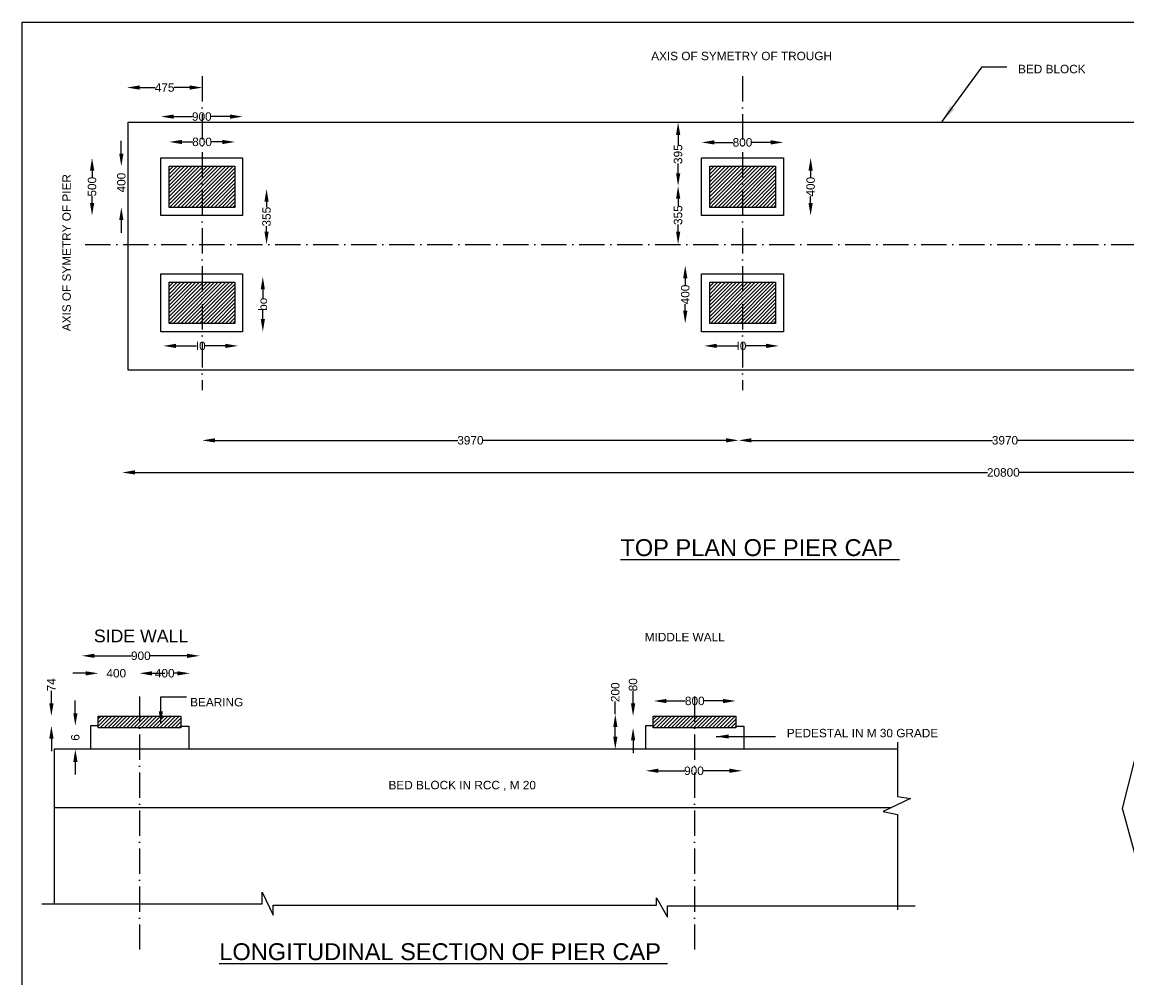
# Model space of a CAD drawing. Header units: millimetres. Extents: x 5124 to 2533260, y 2311 to 44414494.
# Drawn here: x 2505636 to 2518746, y 44403142 to 44414494 of the extents above; entities that cross this region are included whole.
import ezdxf

# ---------------------------------------------------------------- set-up
doc = ezdxf.new("R2010")
doc.units = ezdxf.units.MM
doc.header["$MEASUREMENT"] = 0
doc.linetypes.add('ACAD_ISO10W100', pattern=[18, 12, -3, 0, -3])
for name, color, linetype in [('DIMENSION', 7, 'Continuous'), ('DRAWING', 2, 'Continuous'), ('TEXT', 7, 'Continuous')]:
    doc.layers.add(name, color=color, linetype=linetype)
doc.styles.get("Standard").update_dxf_attribs({"font": 'arial.ttf', "height": 100})
doc.dimstyles.get("Standard").update_dxf_attribs({"dimtxt": 100, "dimasz": 150, "dimexe": 0.18, "dimexo": 0.0625, "dimgap": 0.09, "dimtad": 0, "dimdec": 0, "dimzin": 0, "dimdsep": 46, "dimtxsty": 'Standard', "dimcen": 0.09, "dimse1": 1, "dimse2": 1, "dimadec": 0, "dimazin": 0, "dimtfac": 1, "dimtdec": 0, "dimtofl": 0, "dimtmove": 0, "dimatfit": 3, "dimfxl": 1, "dimtolj": 1, "dimtzin": 0, "dimarcsym": 0})

# ---------------------------------------------------------------- blocks, each defined once
blk = doc.blocks.new('*D53')
at = {"layer": 'Defpoints', "color": 0, "transparency": 16777216}
for p in [(2506878, 44413732), (2507772, 44413732), (2507772, 44413718)]:
    blk.add_point(p, dxfattribs=at)
at = {"layer": 'DIMENSION', "color": 0, "lineweight": -2, "transparency": 16777216}
for p, q in [((2507028, 44413718), (2507212, 44413718)), ((2507622, 44413718), (2507437, 44413718))]:
    blk.add_line(p, q, dxfattribs=at)
at = {"layer": 'DIMENSION', "color": 0, "transparency": 16777216}
for points in [[(2507028, 44413744), (2507028, 44413694), (2506878, 44413718)], [(2507622, 44413744), (2507622, 44413694), (2507772, 44413718)]]:
    blk.add_solid(points, dxfattribs=at)
at = {"layer": 'DIMENSION', "color": 0, "transparency": 16777216, "insert": (2507324, 44413718), "char_height": 100, "attachment_point": 5}
blk.add_mtext('\\A1;475', dxfattribs=at)
blk = doc.blocks.new('*D54')
at = {"layer": 'Defpoints', "color": 0, "transparency": 16777216}
for p in [(2508248, 44413374), (2507280, 44412885), (2508248, 44412885)]:
    blk.add_point(p, dxfattribs=at)
at = {"layer": 'DIMENSION', "color": 0, "lineweight": -2, "transparency": 16777216}
for p, q in [((2507430, 44413374), (2507654, 44413374)), ((2508098, 44413374), (2507874, 44413374))]:
    blk.add_line(p, q, dxfattribs=at)
at = {"layer": 'DIMENSION', "color": 0, "transparency": 16777216}
for points in [[(2507430, 44413399), (2507430, 44413349), (2507280, 44413374)], [(2508098, 44413399), (2508098, 44413349), (2508248, 44413374)]]:
    blk.add_solid(points, dxfattribs=at)
at = {"layer": 'DIMENSION', "color": 0, "transparency": 16777216, "insert": (2507764, 44413374), "char_height": 100, "attachment_point": 5}
blk.add_mtext('\\A1;900', dxfattribs=at)
blk = doc.blocks.new('*D55')
at = {"layer": 'Defpoints', "color": 0, "transparency": 16777216}
for p in [(2508157, 44413074), (2507378, 44412786), (2508157, 44412786)]:
    blk.add_point(p, dxfattribs=at)
at = {"layer": 'DIMENSION', "color": 0, "lineweight": -2, "transparency": 16777216}
for p, q in [((2507528, 44413074), (2507657, 44413074)), ((2508007, 44413074), (2507877, 44413074))]:
    blk.add_line(p, q, dxfattribs=at)
at = {"layer": 'DIMENSION', "color": 0, "transparency": 16777216}
for points in [[(2507528, 44413098), (2507528, 44413048), (2507378, 44413074)], [(2508007, 44413098), (2508007, 44413048), (2508157, 44413074)]]:
    blk.add_solid(points, dxfattribs=at)
at = {"layer": 'DIMENSION', "color": 0, "transparency": 16777216, "insert": (2507767, 44413074), "char_height": 100, "attachment_point": 5}
blk.add_mtext('\\A1;800', dxfattribs=at)
blk = doc.blocks.new('*D56')
at = {"layer": 'Defpoints', "color": 0, "transparency": 16777216}
for p in [(2506811, 44412786), (2507378, 44412786), (2507378, 44412298)]:
    blk.add_point(p, dxfattribs=at)
at = {"layer": 'DIMENSION', "color": 0, "lineweight": -2, "transparency": 16777216}
for p, q in [((2506811, 44412936), (2506811, 44413086)), ((2506811, 44412148), (2506811, 44411998))]:
    blk.add_line(p, q, dxfattribs=at)
at = {"layer": 'DIMENSION', "color": 0, "transparency": 16777216}
for points in [[(2506786, 44412936), (2506836, 44412936), (2506811, 44412786)], [(2506786, 44412148), (2506836, 44412148), (2506811, 44412298)]]:
    blk.add_solid(points, dxfattribs=at)
at = {"layer": 'DIMENSION', "color": 0, "transparency": 16777216, "insert": (2506811, 44412592), "char_height": 100, "attachment_point": 5, "rotation": 90}
blk.add_mtext('\\A1;400', dxfattribs=at)
blk = doc.blocks.new('*D57')
at = {"layer": 'Defpoints', "color": 0, "transparency": 16777216}
for p in [(2506464, 44412885), (2507280, 44412885), (2507280, 44412201)]:
    blk.add_point(p, dxfattribs=at)
at = {"layer": 'DIMENSION', "color": 0, "lineweight": -2, "transparency": 16777216}
for p, q in [((2506464, 44412735), (2506464, 44412653)), ((2506464, 44412351), (2506464, 44412433))]:
    blk.add_line(p, q, dxfattribs=at)
at = {"layer": 'DIMENSION', "color": 0, "transparency": 16777216}
for points in [[(2506440, 44412735), (2506490, 44412735), (2506464, 44412885)], [(2506440, 44412351), (2506490, 44412351), (2506464, 44412201)]]:
    blk.add_solid(points, dxfattribs=at)
at = {"layer": 'DIMENSION', "color": 0, "transparency": 16777216, "insert": (2506464, 44412543), "char_height": 100, "attachment_point": 5, "rotation": 90}
blk.add_mtext('\\A1;500', dxfattribs=at)
blk = doc.blocks.new('*D58')
at = {"layer": 'Defpoints', "color": 0, "transparency": 16777216}
for p in [(2508531, 44412516), (2508548, 44412516), (2508548, 44411860)]:
    blk.add_point(p, dxfattribs=at)
at = {"layer": 'DIMENSION', "color": 0, "lineweight": -2, "transparency": 16777216}
for p, q in [((2508531, 44412366), (2508531, 44412299)), ((2508531, 44412010), (2508531, 44412077))]:
    blk.add_line(p, q, dxfattribs=at)
at = {"layer": 'DIMENSION', "color": 0, "transparency": 16777216}
for points in [[(2508506, 44412366), (2508556, 44412366), (2508531, 44412516)], [(2508506, 44412010), (2508556, 44412010), (2508531, 44411860)]]:
    blk.add_solid(points, dxfattribs=at)
at = {"layer": 'DIMENSION', "color": 0, "transparency": 16777216, "insert": (2508531, 44412188), "char_height": 100, "attachment_point": 5, "rotation": 90}
blk.add_mtext('\\A1;355', dxfattribs=at)
blk = doc.blocks.new('*D59')
at = {"layer": 'Defpoints', "color": 0, "transparency": 16777216}
for p in [(2508248, 44411476), (2508487, 44411476), (2508248, 44410825)]:
    blk.add_point(p, dxfattribs=at)
at = {"layer": 'DIMENSION', "color": 0, "lineweight": -2, "transparency": 16777216}
for p, q in [((2508487, 44411326), (2508487, 44411221)), ((2508487, 44410975), (2508487, 44411080))]:
    blk.add_line(p, q, dxfattribs=at)
at = {"layer": 'DIMENSION', "color": 0, "transparency": 16777216}
for points in [[(2508462, 44411326), (2508512, 44411326), (2508487, 44411476)], [(2508462, 44410975), (2508512, 44410975), (2508487, 44410825)]]:
    blk.add_solid(points, dxfattribs=at)
at = {"layer": 'DIMENSION', "color": 0, "transparency": 16777216, "insert": (2508487, 44411150), "char_height": 100, "attachment_point": 5, "rotation": 90}
blk.add_mtext('\\A1;bo', dxfattribs=at)
blk = doc.blocks.new('*D60')
at = {"layer": 'Defpoints', "color": 0, "transparency": 16777216}
for p in [(2507309.5, 44410704), (2508193, 44410704), (2508193, 44410656.5)]:
    blk.add_point(p, dxfattribs=at)
at = {"layer": 'DIMENSION', "color": 0, "lineweight": -2, "transparency": 16777216}
for p, q in [((2507459.5, 44410656.5), (2507702.763, 44410656.5)), ((2508043, 44410656.5), (2507799.737, 44410656.5))]:
    blk.add_line(p, q, dxfattribs=at)
at = {"layer": 'DIMENSION', "color": 0, "transparency": 16777216}
for points in [[(2507459.5, 44410681.5), (2507459.5, 44410631.5), (2507309.5, 44410656.5)], [(2508043, 44410681.5), (2508043, 44410631.5), (2508193, 44410656.5)]]:
    blk.add_solid(points, dxfattribs=at)
at = {"layer": 'DIMENSION', "color": 0, "transparency": 16777216, "insert": (2507751.25, 44410656.5), "char_height": 100, "attachment_point": 5}
blk.add_mtext('\\A1;I0', dxfattribs=at)
blk = doc.blocks.new('*D61')
at = {"layer": 'Defpoints', "color": 0, "transparency": 16777216}
for p in [(2514654, 44413068), (2513685, 44412885), (2514654, 44412885)]:
    blk.add_point(p, dxfattribs=at)
at = {"layer": 'DIMENSION', "color": 0, "lineweight": -2, "transparency": 16777216}
for p, q in [((2513835, 44413068), (2514059, 44413068)), ((2514504, 44413068), (2514280, 44413068))]:
    blk.add_line(p, q, dxfattribs=at)
at = {"layer": 'DIMENSION', "color": 0, "transparency": 16777216}
for points in [[(2513835, 44413094), (2513835, 44413044), (2513685, 44413068)], [(2514504, 44413094), (2514504, 44413044), (2514654, 44413068)]]:
    blk.add_solid(points, dxfattribs=at)
at = {"layer": 'DIMENSION', "color": 0, "transparency": 16777216, "insert": (2514169, 44413068), "char_height": 100, "attachment_point": 5}
blk.add_mtext('\\A1;800', dxfattribs=at)
blk = doc.blocks.new('*D62')
at = {"layer": 'Defpoints', "color": 0, "transparency": 16777216}
for p in [(2513406, 44413307), (2513406, 44413307), (2513406, 44412552)]:
    blk.add_point(p, dxfattribs=at)
at = {"layer": 'DIMENSION', "color": 0, "lineweight": -2, "transparency": 16777216}
for p, q in [((2513406, 44413157), (2513406, 44413040)), ((2513406, 44412702), (2513406, 44412818))]:
    blk.add_line(p, q, dxfattribs=at)
at = {"layer": 'DIMENSION', "color": 0, "transparency": 16777216}
for points in [[(2513382, 44413157), (2513432, 44413157), (2513406, 44413307)], [(2513382, 44412702), (2513432, 44412702), (2513406, 44412552)]]:
    blk.add_solid(points, dxfattribs=at)
at = {"layer": 'DIMENSION', "color": 0, "transparency": 16777216, "insert": (2513406, 44412929), "char_height": 100, "attachment_point": 5, "rotation": 90}
blk.add_mtext('\\A1;395', dxfattribs=at)
blk = doc.blocks.new('*D63')
at = {"layer": 'Defpoints', "color": 0, "transparency": 16777216}
for p in [(2513406, 44412552), (2513406, 44411860), (2513406, 44411860)]:
    blk.add_point(p, dxfattribs=at)
at = {"layer": 'DIMENSION', "color": 0, "lineweight": -2, "transparency": 16777216}
for p, q in [((2513406, 44412402), (2513406, 44412317)), ((2513406, 44412010), (2513406, 44412095))]:
    blk.add_line(p, q, dxfattribs=at)
at = {"layer": 'DIMENSION', "color": 0, "transparency": 16777216}
for points in [[(2513382, 44412402), (2513432, 44412402), (2513406, 44412552)], [(2513382, 44412010), (2513432, 44412010), (2513406, 44411860)]]:
    blk.add_solid(points, dxfattribs=at)
at = {"layer": 'DIMENSION', "color": 0, "transparency": 16777216, "insert": (2513406, 44412206), "char_height": 100, "attachment_point": 5, "rotation": 90}
blk.add_mtext('\\A1;355', dxfattribs=at)
blk = doc.blocks.new('*D64')
at = {"layer": 'Defpoints', "color": 0, "transparency": 16777216}
for p in [(2514654, 44412885), (2514976, 44412885), (2514654, 44412201)]:
    blk.add_point(p, dxfattribs=at)
at = {"layer": 'DIMENSION', "color": 0, "lineweight": -2, "transparency": 16777216}
for p, q in [((2514976, 44412735), (2514976, 44412655)), ((2514976, 44412351), (2514976, 44412431))]:
    blk.add_line(p, q, dxfattribs=at)
at = {"layer": 'DIMENSION', "color": 0, "transparency": 16777216}
for points in [[(2514951, 44412735), (2515001, 44412735), (2514976, 44412885)], [(2514951, 44412351), (2515001, 44412351), (2514976, 44412201)]]:
    blk.add_solid(points, dxfattribs=at)
at = {"layer": 'DIMENSION', "color": 0, "transparency": 16777216, "insert": (2514976, 44412543), "char_height": 100, "attachment_point": 5, "rotation": 90}
blk.add_mtext('\\A1;400', dxfattribs=at)
blk = doc.blocks.new('*D68')
at = {"layer": 'Defpoints', "color": 0, "transparency": 16777216}
for p in [(2513168, 44411608), (2513491, 44411608), (2513168, 44410923)]:
    blk.add_point(p, dxfattribs=at)
at = {"layer": 'DIMENSION', "color": 0, "lineweight": -2, "transparency": 16777216}
for p, q in [((2513491, 44411458), (2513491, 44411378)), ((2513491, 44411073), (2513491, 44411153))]:
    blk.add_line(p, q, dxfattribs=at)
at = {"layer": 'DIMENSION', "color": 0, "transparency": 16777216}
for points in [[(2513466, 44411458), (2513516, 44411458), (2513491, 44411608)], [(2513466, 44411073), (2513516, 44411073), (2513491, 44410923)]]:
    blk.add_solid(points, dxfattribs=at)
at = {"layer": 'DIMENSION', "color": 0, "transparency": 16777216, "insert": (2513491, 44411266), "char_height": 100, "attachment_point": 5, "rotation": 90}
blk.add_mtext('\\A1;400', dxfattribs=at)
blk = doc.blocks.new('*D69')
at = {"layer": 'Defpoints', "color": 0, "transparency": 16777216}
for p in [(2513715, 44410704), (2514598, 44410704), (2514598, 44410656)]:
    blk.add_point(p, dxfattribs=at)
at = {"layer": 'DIMENSION', "color": 0, "lineweight": -2, "transparency": 16777216}
for p, q in [((2513865, 44410656), (2514108, 44410656)), ((2514448, 44410656), (2514205, 44410656))]:
    blk.add_line(p, q, dxfattribs=at)
at = {"layer": 'DIMENSION', "color": 0, "transparency": 16777216}
for points in [[(2513865, 44410682), (2513865, 44410632), (2513715, 44410656)], [(2514448, 44410682), (2514448, 44410632), (2514598, 44410656)]]:
    blk.add_solid(points, dxfattribs=at)
at = {"layer": 'DIMENSION', "color": 0, "transparency": 16777216, "insert": (2514157, 44410656), "char_height": 100, "attachment_point": 5}
blk.add_mtext('\\A1;I0', dxfattribs=at)
blk = doc.blocks.new('*D80')
at = {"layer": 'Defpoints', "color": 0, "transparency": 16777216}
for p in [(2507769, 44409592), (2514124, 44409592), (2514124, 44409537)]:
    blk.add_point(p, dxfattribs=at)
at = {"layer": 'DIMENSION', "color": 0, "lineweight": -2, "transparency": 16777216}
for p, q in [((2507919, 44409537), (2510797, 44409537)), ((2513974, 44409537), (2511096, 44409537))]:
    blk.add_line(p, q, dxfattribs=at)
at = {"layer": 'DIMENSION', "color": 0, "transparency": 16777216}
for points in [[(2507919, 44409562), (2507919, 44409512), (2507769, 44409537)], [(2513974, 44409562), (2513974, 44409512), (2514124, 44409537)]]:
    blk.add_solid(points, dxfattribs=at)
at = {"layer": 'DIMENSION', "color": 0, "transparency": 16777216, "insert": (2510946, 44409537), "char_height": 100, "attachment_point": 5}
blk.add_mtext('\\A1;3970', dxfattribs=at)
blk = doc.blocks.new('*D81')
at = {"layer": 'Defpoints', "color": 0, "transparency": 16777216}
for p in [(2514124, 44409537), (2520432, 44409537), (2520432, 44409537)]:
    blk.add_point(p, dxfattribs=at)
at = {"layer": 'DIMENSION', "color": 0, "lineweight": -2, "transparency": 16777216}
for p, q in [((2514274, 44409537), (2517129, 44409537)), ((2520282, 44409537), (2517427, 44409537))]:
    blk.add_line(p, q, dxfattribs=at)
at = {"layer": 'DIMENSION', "color": 0, "transparency": 16777216}
for points in [[(2514274, 44409562), (2514274, 44409512), (2514124, 44409537)], [(2520282, 44409562), (2520282, 44409512), (2520432, 44409537)]]:
    blk.add_solid(points, dxfattribs=at)
at = {"layer": 'DIMENSION', "color": 0, "transparency": 16777216, "insert": (2517278, 44409537), "char_height": 100, "attachment_point": 5}
blk.add_mtext('\\A1;3970', dxfattribs=at)
blk = doc.blocks.new('*D83')
at = {"layer": 'Defpoints', "color": 0, "transparency": 16777216}
for p in [(2506822, 44409196), (2527696, 44409196), (2527696, 44409156)]:
    blk.add_point(p, dxfattribs=at)
at = {"layer": 'DIMENSION', "color": 0, "lineweight": -2, "transparency": 16777216}
for p, q in [((2506972, 44409156), (2517070, 44409156)), ((2527546, 44409156), (2517448, 44409156))]:
    blk.add_line(p, q, dxfattribs=at)
at = {"layer": 'DIMENSION', "color": 0, "transparency": 16777216}
for points in [[(2506972, 44409182), (2506972, 44409132), (2506822, 44409156)], [(2527546, 44409182), (2527546, 44409132), (2527696, 44409156)]]:
    blk.add_solid(points, dxfattribs=at)
at = {"layer": 'DIMENSION', "color": 0, "transparency": 16777216, "insert": (2517259, 44409156), "char_height": 100, "attachment_point": 5}
blk.add_mtext('\\A1;20800', dxfattribs=at)
blk = doc.blocks.new('*D84')
at = {"layer": 'Defpoints', "color": 0, "transparency": 16777216}
for p in [(2507026, 44406776), (2506538, 44406268), (2507026, 44406268)]:
    blk.add_point(p, dxfattribs=at)
at = {"layer": 'DIMENSION', "color": 0, "lineweight": -2, "transparency": 16777216}
for p, q in [((2506388, 44406776), (2506238, 44406776)), ((2507176, 44406776), (2507326, 44406776))]:
    blk.add_line(p, q, dxfattribs=at)
at = {"layer": 'DIMENSION', "color": 0, "transparency": 16777216}
for points in [[(2506388, 44406800), (2506388, 44406750), (2506538, 44406776)], [(2507176, 44406800), (2507176, 44406750), (2507026, 44406776)]]:
    blk.add_solid(points, dxfattribs=at)
at = {"layer": 'DIMENSION', "color": 0, "transparency": 16777216, "insert": (2506751, 44406776), "char_height": 100, "attachment_point": 5}
blk.add_mtext('\\A1;400', dxfattribs=at)
blk = doc.blocks.new('*D85')
at = {"layer": 'Defpoints', "color": 0, "transparency": 16777216}
for p in [(2507026, 44406776), (2507624, 44406776), (2507624, 44406776)]:
    blk.add_point(p, dxfattribs=at)
at = {"layer": 'DIMENSION', "color": 0, "lineweight": -2, "transparency": 16777216}
for p, q in [((2507176, 44406776), (2507213, 44406776)), ((2507474, 44406776), (2507438, 44406776))]:
    blk.add_line(p, q, dxfattribs=at)
at = {"layer": 'DIMENSION', "color": 0, "transparency": 16777216}
for points in [[(2507176, 44406800), (2507176, 44406750), (2507026, 44406776)], [(2507474, 44406800), (2507474, 44406750), (2507624, 44406776)]]:
    blk.add_solid(points, dxfattribs=at)
at = {"layer": 'DIMENSION', "color": 0, "transparency": 16777216, "insert": (2507325, 44406776), "char_height": 100, "attachment_point": 5}
blk.add_mtext('\\A1;400', dxfattribs=at)
blk = doc.blocks.new('*D86')
at = {"layer": 'Defpoints', "color": 0, "transparency": 16777216}
for p in [(2506343, 44407018), (2507740, 44407018), (2507740, 44406983)]:
    blk.add_point(p, dxfattribs=at)
at = {"layer": 'DIMENSION', "color": 0, "lineweight": -2, "transparency": 16777216}
for p, q in [((2506493, 44406983), (2506931, 44406983)), ((2507590, 44406983), (2507152, 44406983))]:
    blk.add_line(p, q, dxfattribs=at)
at = {"layer": 'DIMENSION', "color": 0, "transparency": 16777216}
for points in [[(2506493, 44407008), (2506493, 44406958), (2506343, 44406983)], [(2507590, 44407008), (2507590, 44406958), (2507740, 44406983)]]:
    blk.add_solid(points, dxfattribs=at)
at = {"layer": 'DIMENSION', "color": 0, "transparency": 16777216, "insert": (2507042, 44406983), "char_height": 100, "attachment_point": 5}
blk.add_mtext('\\A1;900', dxfattribs=at)
blk = doc.blocks.new('*D87')
at = {"layer": 'Defpoints', "color": 0, "transparency": 16777216}
for p in [(2505982, 44406268), (2506538, 44406268), (2506538, 44406153)]:
    blk.add_point(p, dxfattribs=at)
at = {"layer": 'DIMENSION', "color": 0, "lineweight": -2, "transparency": 16777216}
for p, q in [((2505982, 44406418), (2505982, 44406568)), ((2505982, 44406003), (2505982, 44405853))]:
    blk.add_line(p, q, dxfattribs=at)
at = {"layer": 'DIMENSION', "color": 0, "transparency": 16777216}
for points in [[(2505958, 44406418), (2506008, 44406418), (2505982, 44406268)], [(2505958, 44406003), (2506008, 44406003), (2505982, 44406153)]]:
    blk.add_solid(points, dxfattribs=at)
at = {"layer": 'DIMENSION', "color": 0, "transparency": 16777216, "insert": (2505982, 44406639), "char_height": 100, "attachment_point": 5, "rotation": 90}
blk.add_mtext('\\A1;74', dxfattribs=at)
blk = doc.blocks.new('*D88')
at = {"layer": 'Defpoints', "color": 0, "transparency": 16777216}
for p in [(2506266, 44406153), (2506444, 44406153), (2506444, 44405876)]:
    blk.add_point(p, dxfattribs=at)
at = {"layer": 'DIMENSION', "color": 0, "lineweight": -2, "transparency": 16777216}
for p, q in [((2506266, 44406303), (2506266, 44406453)), ((2506266, 44405726), (2506266, 44405576))]:
    blk.add_line(p, q, dxfattribs=at)
at = {"layer": 'DIMENSION', "color": 0, "transparency": 16777216}
for points in [[(2506242, 44406303), (2506292, 44406303), (2506266, 44406153)], [(2506242, 44405726), (2506292, 44405726), (2506266, 44405876)]]:
    blk.add_solid(points, dxfattribs=at)
at = {"layer": 'DIMENSION', "color": 0, "transparency": 16777216, "insert": (2506266, 44406015), "char_height": 100, "attachment_point": 5, "rotation": 90}
blk.add_mtext('\\A1;6', dxfattribs=at)
blk = doc.blocks.new('*D89')
at = {"layer": 'Defpoints', "color": 0, "transparency": 16777216}
for p in [(2512662, 44406290), (2512674, 44406290), (2512674, 44405876)]:
    blk.add_point(p, dxfattribs=at)
at = {"layer": 'DIMENSION', "color": 0, "lineweight": -2, "transparency": 16777216}
for p, q in [((2512662, 44406290), (2512662, 44406440)), ((2512662, 44406026), (2512662, 44406140))]:
    blk.add_line(p, q, dxfattribs=at)
at = {"layer": 'DIMENSION', "color": 0, "transparency": 16777216}
for points in [[(2512638, 44406140), (2512688, 44406140), (2512662, 44406290)], [(2512638, 44406026), (2512688, 44406026), (2512662, 44405876)]]:
    blk.add_solid(points, dxfattribs=at)
at = {"layer": 'DIMENSION', "color": 0, "transparency": 16777216, "insert": (2512662, 44406551), "char_height": 100, "attachment_point": 5, "rotation": 90}
blk.add_mtext('\\A1;200', dxfattribs=at)
blk = doc.blocks.new('*D90')
at = {"layer": 'Defpoints', "color": 0, "transparency": 16777216}
for p in [(2512873, 44406268), (2513112, 44406268), (2513112, 44406130)]:
    blk.add_point(p, dxfattribs=at)
at = {"layer": 'DIMENSION', "color": 0, "lineweight": -2, "transparency": 16777216}
for p, q in [((2512873, 44406418), (2512873, 44406568)), ((2512873, 44405980), (2512873, 44405830))]:
    blk.add_line(p, q, dxfattribs=at)
at = {"layer": 'DIMENSION', "color": 0, "transparency": 16777216}
for points in [[(2512848, 44406418), (2512898, 44406418), (2512873, 44406268)], [(2512848, 44405980), (2512898, 44405980), (2512873, 44406130)]]:
    blk.add_solid(points, dxfattribs=at)
at = {"layer": 'DIMENSION', "color": 0, "transparency": 16777216, "insert": (2512873, 44406640), "char_height": 100, "attachment_point": 5, "rotation": 90}
blk.add_mtext('\\A1;80', dxfattribs=at)
blk = doc.blocks.new('*D91')
at = {"layer": 'Defpoints', "color": 0, "transparency": 16777216}
for p in [(2513118, 44406458), (2514090, 44406458), (2514090, 44406448)]:
    blk.add_point(p, dxfattribs=at)
at = {"layer": 'DIMENSION', "color": 0, "lineweight": -2, "transparency": 16777216}
for p, q in [((2513268, 44406448), (2513493, 44406448)), ((2513940, 44406448), (2513714, 44406448))]:
    blk.add_line(p, q, dxfattribs=at)
at = {"layer": 'DIMENSION', "color": 0, "transparency": 16777216}
for points in [[(2513268, 44406472), (2513268, 44406422), (2513118, 44406448)], [(2513940, 44406472), (2513940, 44406422), (2514090, 44406448)]]:
    blk.add_solid(points, dxfattribs=at)
at = {"layer": 'DIMENSION', "color": 0, "transparency": 16777216, "insert": (2513604, 44406448), "char_height": 100, "attachment_point": 5}
blk.add_mtext('\\A1;800', dxfattribs=at)
blk = doc.blocks.new('*D92')
at = {"layer": 'Defpoints', "color": 0, "transparency": 16777216}
for p in [(2513024, 44405666), (2514164, 44405666), (2514164, 44405620)]:
    blk.add_point(p, dxfattribs=at)
at = {"layer": 'DIMENSION', "color": 0, "lineweight": -2, "transparency": 16777216}
for p, q in [((2513174, 44405620), (2513484, 44405620)), ((2514014, 44405620), (2513704, 44405620))]:
    blk.add_line(p, q, dxfattribs=at)
at = {"layer": 'DIMENSION', "color": 0, "transparency": 16777216}
for points in [[(2513174, 44405646), (2513174, 44405596), (2513024, 44405620)], [(2514014, 44405646), (2514014, 44405596), (2514164, 44405620)]]:
    blk.add_solid(points, dxfattribs=at)
at = {"layer": 'DIMENSION', "color": 0, "transparency": 16777216, "insert": (2513594, 44405620), "char_height": 100, "attachment_point": 5}
blk.add_mtext('\\A1;900', dxfattribs=at)

msp = doc.modelspace()

# ---------------------------------------------------------------- hatches: boundary and pattern name
at = {"layer": 'DRAWING'}
h = msp.add_hatch(dxfattribs=at)
h.set_pattern_fill('ANSI31', color=0, scale=250, style=0)
h.paths.add_polyline_path([(2507377.6, 44412785.9), (2508156.5, 44412785.9), (2508156.5, 44412298.2), (2507377.6, 44412298.2)])
h = msp.add_hatch(dxfattribs=at)
h.set_pattern_fill('ANSI31', color=0, scale=250, style=0)
h.set_pattern_definition([(45, (6405.36, 0), (-22.097086912, 22.097086912), [])])
h.paths.add_polyline_path([(2513782.9, 44412785.9), (2514561.9, 44412785.9), (2514561.9, 44412298.2), (2513782.9, 44412298.2)])
h = msp.add_hatch(dxfattribs=at)
h.set_pattern_fill('ANSI31', color=0, scale=250, style=0)
h.set_pattern_definition([(45, (0, -1375.868), (-22.097086912, 22.097086912), [])])
h.paths.add_polyline_path([(2507377.6, 44411410.1), (2508156.5, 44411410.1), (2508156.5, 44410922.4), (2507377.6, 44410922.4)])
h = msp.add_hatch(dxfattribs=at)
h.set_pattern_fill('ANSI31', color=0, scale=250, style=0)
h.set_pattern_definition([(45, (6405.36, -1375.868), (-22.097086912, 22.097086912), [])])
h.paths.add_polyline_path([(2513782.9, 44411410.1), (2514561.9, 44411410.1), (2514561.9, 44410922.4), (2513782.9, 44410922.4)])
h = msp.add_hatch(dxfattribs=at)
h.set_pattern_fill('ANSI31', color=0, scale=250, style=0)
h.paths.add_polyline_path([(2506537.6, 44406268.1), (2507514.8, 44406268.1), (2507514.8, 44406129.8), (2506537.6, 44406129.8)])
h = msp.add_hatch(dxfattribs=at)
h.set_pattern_fill('ANSI31', color=0, scale=250, style=0)
h.paths.add_polyline_path([(2513112.5, 44406268.1), (2514089.7, 44406268.1), (2514089.7, 44406129.8), (2513112.5, 44406129.8)])

# ---------------------------------------------------------------- linework, layer by layer
at = {"layer": 'DIMENSION'}
msp.add_lwpolyline([(2533260, 44395079.5), (2505636, 44395079.5), (2505636, 44414494), (2533260, 44414494)], close=True, dxfattribs=at)
at = {"layer": 'DRAWING', "color": 0, "linetype": 'ACAD_ISO10W100', "ltscale": 25}
for points in [[(2507767.5, 44413852.8), (2507767.5, 44410133.2)], [(2514168.7, 44413852.8), (2514168.7, 44410133.2)], [(2506383, 44411859.7), (2528061.8, 44411859.7)], [(2507027.5, 44406500.3), (2507027.5, 44403501.6)], [(2513601.9, 44406500.3), (2513601.9, 44403501.6)]]:
    msp.add_lwpolyline(points, dxfattribs=at)
at = {"layer": 'DRAWING', "color": 0}
for points in [[(2506892.6, 44413306.8), (2527693.9, 44413306.8), (2527693.9, 44410368.5), (2506892.6, 44410368.5)], [(2507279.7, 44412885.3), (2508248.2, 44412885.3), (2508248.2, 44412200.7), (2507279.7, 44412200.7)], [(2513685.1, 44412885.3), (2514653.6, 44412885.3), (2514653.6, 44412200.7), (2513685.1, 44412200.7)], [(2507377.6, 44412785.9), (2508156.5, 44412785.9), (2508156.5, 44412298.2), (2507377.6, 44412298.2)], [(2513782.9, 44412785.9), (2514561.9, 44412785.9), (2514561.9, 44412298.2), (2513782.9, 44412298.2)], [(2507279.7, 44411509.4), (2508248.2, 44411509.4), (2508248.2, 44410824.8), (2507279.7, 44410824.8)], [(2513685.1, 44411509.4), (2514653.6, 44411509.4), (2514653.6, 44410824.8), (2513685.1, 44410824.8)], [(2507377.6, 44411410.1), (2508156.5, 44411410.1), (2508156.5, 44410922.4), (2507377.6, 44410922.4)], [(2513782.9, 44411410.1), (2514561.9, 44411410.1), (2514561.9, 44410922.4), (2513782.9, 44410922.4)], [(2506537.6, 44406268.1), (2507514.8, 44406268.1), (2507514.8, 44406129.8), (2506537.6, 44406129.8)], [(2513112.5, 44406268.1), (2514089.7, 44406268.1), (2514089.7, 44406129.8), (2513112.5, 44406129.8)]]:
    msp.add_lwpolyline(points, close=True, dxfattribs=at)
for points in [[(2506537.6, 44406153.3), (2506444, 44406153.3), (2506444, 44405876.5)], [(2507514.8, 44406147.9), (2507611.4, 44406147.9), (2507611.4, 44405876.5)], [(2513112.5, 44406153.3), (2513018.9, 44406153.3), (2513018.9, 44405876.5)], [(2514089.7, 44406147.9), (2514186.3, 44406147.9), (2514186.3, 44405876.5)], [(2516005.7, 44405961.5), (2516005.7, 44405316.4), (2516161, 44405291.9), (2515833.7, 44405137.4), (2516005.7, 44405101.1), (2516005.7, 44403970.7)], [(2518879.6, 44405998.7), (2519211.6, 44404865.1), (2518994.7, 44403991.4), (2518670.1, 44405172.5), (2518879.6, 44405998.7)], [(2516005.7, 44405876.5), (2506014.3, 44405876.5), (2506014.3, 44404042.2)], [(2506014.3, 44405185), (2515934.5, 44405185)], [(2505869.7, 44404042.2), (2508480, 44404042.2), (2508480, 44404182.4), (2508610.9, 44403910.2), (2508610.9, 44404026.9), (2513148.9, 44404026.9), (2513148.9, 44404114.1), (2513280.1, 44403886.9), (2513280.1, 44404018), (2516215.1, 44404018)]]:
    msp.add_lwpolyline(points, dxfattribs=at)

# ---------------------------------------------------------------- texts
at = {"layer": 'TEXT', "color": 0}
for s, height, p in [('AXIS OF SYMETRY OF TROUGH ', 100, (2513087.5, 44414042.5)), ('BED BLOCK ', 100, (2517433.5, 44413888)), ('%%UTOP PLAN OF PIER CAP ', 200, (2512723.2, 44408165.6)), ('SIDE WALL ', 150, (2506486, 44407143.6)), ('MIDDLE WALL ', 100, (2513011.3, 44407155.2)), ('BEARING ', 100, (2507626.4, 44406383.4)), ('PEDESTAL IN M 30 GRADE ', 100, (2514693.9, 44406017.2)), ('BED BLOCK IN RCC , M 20', 100, (2509975.8, 44405400.9)), ('%%ULONGITUDINAL SECTION OF PIER CAP ', 200, (2507971.4, 44403376.3))]:
    msp.add_text(s, height=height, dxfattribs=at).set_placement(p)
msp.add_text('AXIS OF SYMETRY OF PIER ', height=100, rotation=90, dxfattribs=at).set_placement((2506212.5, 44410830.2))

# ---------------------------------------------------------------- dimensions: what is measured, and where the dimension line sits
at = {"layer": 'DIMENSION', "color": 0}
for base, p1, p2, text, picture, middle in [((2507771.5, 44413718.5), (2506877.5, 44413731.5), (2507771.5, 44413731.5), '475', '*D53', (2507324.5, 44413718.5)), ((2508248.2, 44413374), (2507279.7, 44412885.3), (2508248.2, 44412885.3), '900', '*D54', (2507764, 44413374)), ((2508156.5, 44413073.5), (2507377.6, 44412785.9), (2508156.5, 44412785.9), '800', '*D55', (2507767, 44413073.5)), ((2514653.6, 44413068.5), (2513685.1, 44412885.3), (2514653.6, 44412885.3), '800', '*D61', (2514169.3, 44413068.5)), ((2508193, 44410656.5), (2507309.5, 44410704), (2508193, 44410704), 'I0', '*D60', (2507751.2, 44410656.5)), ((2514598.4, 44410656.5), (2513714.9, 44410704), (2514598.4, 44410704), 'I0', '*D69', (2514156.6, 44410656.5)), ((2514124, 44409537), (2507769, 44409592), (2514124, 44409592), '3970', '*D80', (2510946.5, 44409537)), ((2520431.5, 44409537), (2514124, 44409537), (2520431.5, 44409537), '3970', '*D81', (2517277.8, 44409537)), ((2527695.5, 44409156.5), (2506822.5, 44409196), (2527695.5, 44409196), '20800', '*D83', (2517259, 44409156.5)), ((2507740, 44406983), (2506343, 44407018.5), (2507740, 44407018.5), '900', '*D86', (2507041.5, 44406983)), ((2507624.5, 44406775.5), (2507026.2, 44406775.5), (2507624.5, 44406775.5), '400', '*D85', (2507325.3, 44406775.5)), ((2514089.5, 44406447.5), (2513118, 44406458), (2514089.5, 44406458), '800', '*D91', (2513603.8, 44406447.5)), ((2514164, 44405620.5), (2513024, 44405665.5), (2514164, 44405665.5), '900', '*D92', (2513594, 44405620.5))]:
    dim = msp.add_linear_dim(base=base, p1=p1, p2=p2, text=text, dimstyle='Standard', dxfattribs=at)
    dim.commit()
    dim.dimension.update_dxf_attribs({"geometry": picture, "text_midpoint": middle})
for base, p1, p2, text, picture, middle in [((2513406.5, 44413306.8), (2513406.5, 44412552), (2513406.5, 44413306.8), '395', '*D62', (2513406.5, 44412929.4)), ((2506464.5, 44412885.3), (2507279.7, 44412200.7), (2507279.7, 44412885.3), '500', '*D57', (2506464.5, 44412543)), ((2514976, 44412885.3), (2514653.6, 44412200.7), (2514653.6, 44412885.3), '400', '*D64', (2514976, 44412543)), ((2508531.5, 44412516), (2508547.5, 44411859.7), (2508547.5, 44412516), '355', '*D58', (2508531.5, 44412187.9)), ((2513406.5, 44411859.7), (2513406.5, 44412552), (2513406.5, 44411859.7), '355', '*D63', (2513406.5, 44412205.9)), ((2513490.9, 44411608), (2513168.5, 44410923.4), (2513168.5, 44411608), '400', '*D68', (2513490.9, 44411265.7)), ((2508487, 44411475.5), (2508248.2, 44410824.8), (2508248.2, 44411475.5), 'bo', '*D59', (2508487, 44411150.1)), ((2505982.5, 44406268.1), (2506537.6, 44406153.3), (2506537.6, 44406268.1), '74', '*D87', (2505982.5, 44406639.1)), ((2512873, 44406268.1), (2513112.5, 44406129.8), (2513112.5, 44406268.1), '80', '*D90', (2512873, 44406639.7)), ((2512662.5, 44406290), (2512673.5, 44405876.5), (2512673.5, 44406290), '200', '*D89', (2512662.5, 44406551.2)), ((2506266.5, 44406153.3), (2506444, 44405876.5), (2506444, 44406153.3), '6', '*D88', (2506266.5, 44406014.9))]:
    dim = msp.add_linear_dim(base=base, p1=p1, p2=p2, angle=90, text=text, dimstyle='Standard', dxfattribs=at)
    dim.commit()
    dim.dimension.update_dxf_attribs({"geometry": picture, "text_midpoint": middle})
dim = msp.add_linear_dim(base=(2506811, 44412785.9), p1=(2507377.6, 44412298.2), p2=(2507377.6, 44412785.9), angle=90, text='400', dimstyle='Standard', dxfattribs=at)
dim.commit()
dim.dimension.update_dxf_attribs({"geometry": '*D56', "text_midpoint": (2506811, 44412592.5), "dimtype": 160})
dim = msp.add_linear_dim(base=(2507026.2, 44406775.5), p1=(2506537.6, 44406268.1), p2=(2507026.2, 44406268.1), text='400', dimstyle='Standard', dxfattribs=at)
dim.commit()
dim.dimension.update_dxf_attribs({"geometry": '*D84', "text_midpoint": (2506751, 44406775.5), "dimtype": 160})

# ---------------------------------------------------------------- leaders
for points in [[(2507279, 44406177), (2507279, 44406495.5), (2507582.5, 44406495.5)], [(2513857, 44406026.5), (2514558.5, 44406026.5)]]:
    msp.add_leader(points, dimstyle='Standard', override={"dimgap": 0.09, "dimtad": 0}, dxfattribs=at)
at = {"layer": 'TEXT', "color": 0}
msp.add_leader([(2516534, 44413317.5), (2517008, 44413965.5), (2517301.5, 44413965.5)], dimstyle='Standard', override={"dimasz": 200, "dimgap": 0.09, "dimtad": 0}, dxfattribs=at)

doc.saveas('drawing.dxf')
